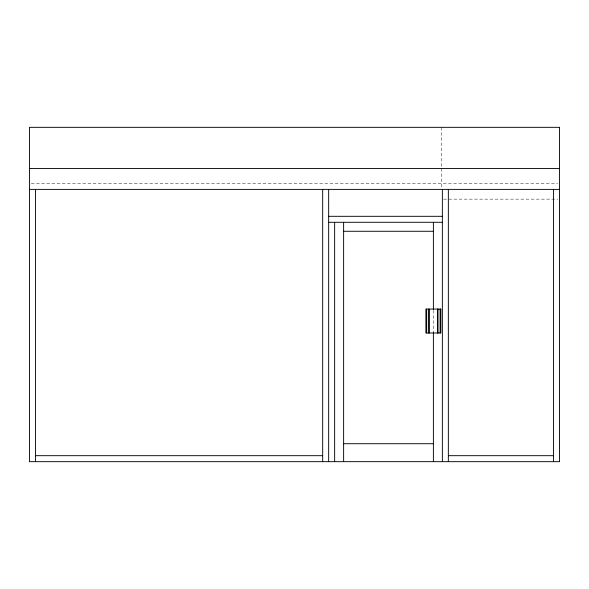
<?xml version="1.0" encoding="UTF-8"?>
<svg xmlns="http://www.w3.org/2000/svg" width="589" height="589" viewBox="0 0 589 589"><rect width="100%" height="100%" fill="white"/><g stroke="black" fill="none" stroke-linecap="round" stroke-linejoin="round"><path stroke-width="0.44" stroke-dasharray="2.94 2.21" d="M31.291 183.4L557.709 183.4M443.591 199.141L557.709 199.141M441.75 127.334L441.75 188.237M433.386 310.344L433.386 332.439"/><path stroke-width="0.88" d="M29.45 168.439L559.55 168.439M29.45 189.386L559.55 189.386M328.662 216.31L442.361 216.31M328.662 222.296L442.361 222.296M343.623 231.271L433.386 231.271M343.623 443.716L433.386 443.716M35.436 455.68L322.676 455.68M448.347 455.68L553.564 455.68M553.564 189.386L553.564 461.666M448.347 189.386L448.347 461.666M442.361 189.386L442.361 461.666M440.116 309.07L440.116 333.006M437.877 309.07L437.877 333.006M437.701 309.07L437.701 333.006M433.386 222.296L433.386 309.446M433.386 332.351L433.386 461.666M429.072 309.07L429.072 333.006M428.895 309.07L428.895 333.006M426.657 309.07L426.657 333.006M343.623 222.296L343.623 461.666M334.648 222.296L334.648 461.666M328.662 189.386L328.662 461.666M322.676 189.386L322.676 461.666M35.436 189.386L35.436 461.666M559.55 127.334L29.45 127.334L29.45 461.666L559.55 461.666L559.55 127.334M440.866 309.07L425.906 309.07L425.906 333.006L440.866 333.006L440.866 309.07"/></g></svg>
